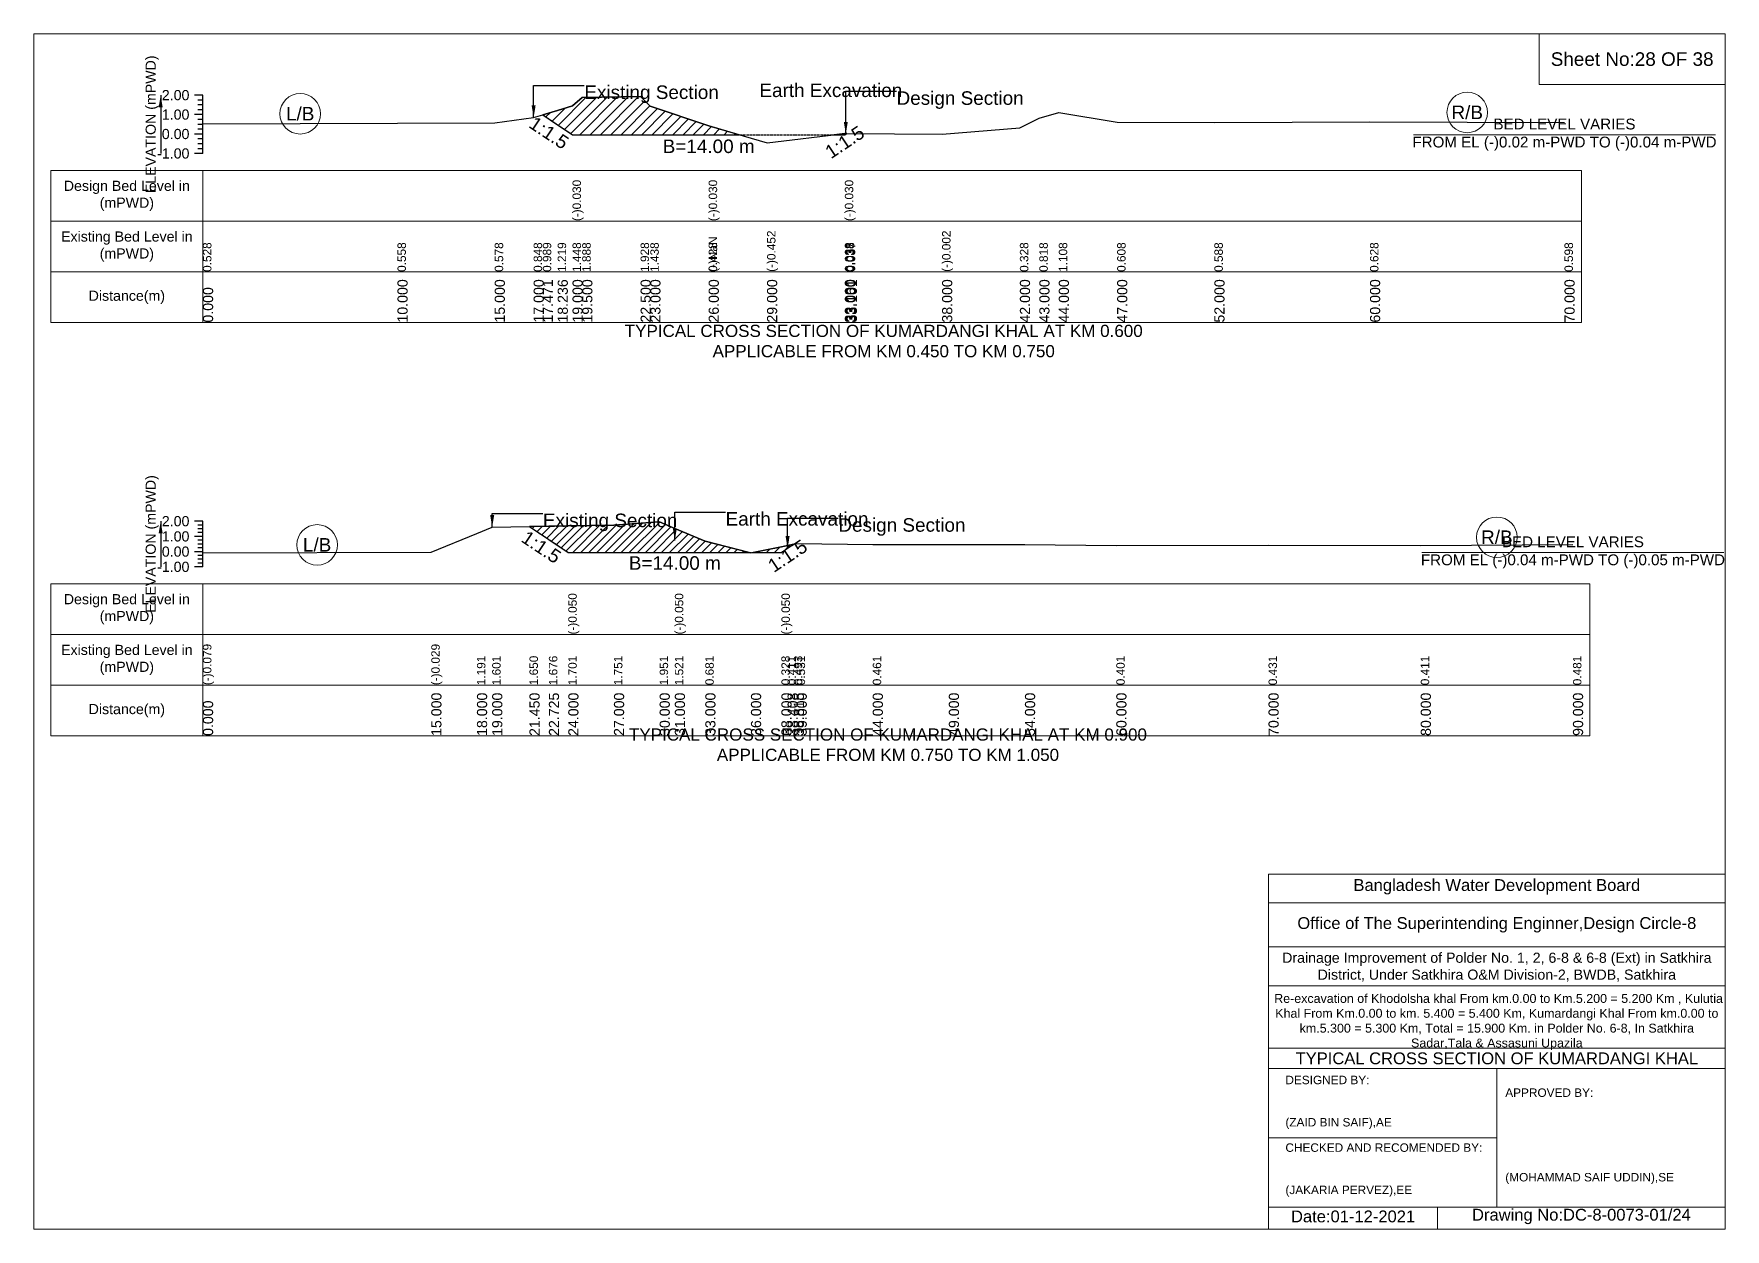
# Model space of a CAD drawing. Header units: inches. Extents: x 93000 to 476000, y -4242 to 0.
# Drawn here: x 370000 to 376000, y -4242 to 0 of the extents above; entities that cross this region are included whole.
import ezdxf

# ---------------------------------------------------------------- set-up
doc = ezdxf.new("R2010")
doc.units = ezdxf.units.IN
doc.header["$LTSCALE"] = 7
doc.header["$MEASUREMENT"] = 0
doc.linetypes.add('DASHED', pattern=[0.75, 0.5, -0.25])
for name, color, linetype, lineweight in [('Cross section Data Border', 7, 'Continuous', 9), ('Cross Section Labels', 7, 'Continuous', 9), ('Design_Bed_Level for Xsection', 7, 'DASHED', 25), ('Existing_Bed_Level for Xsection', 7, 'Continuous', 25), ('Long Section Labels', 7, 'Continuous', 9)]:
    doc.layers.add(name, color=color, linetype=linetype, lineweight=lineweight)
doc.styles.get("Standard").update_dxf_attribs({"font": 'arial.ttf'})
doc.dimstyles.get("Standard").update_dxf_attribs({"dimtxt": 0.18, "dimasz": 0.18, "dimexe": 0.18, "dimexo": 0.0625, "dimgap": 0.09, "dimtad": 0, "dimtih": 1, "dimtoh": 1, "dimdec": 4, "dimzin": 0, "dimdsep": 46, "dimtxsty": 'Standard', "dimcen": 0.09, "dimadec": 0, "dimazin": 0, "dimtfac": 1, "dimtdec": 4, "dimtofl": 0, "dimtmove": 0, "dimatfit": 3, "dimfxl": 1, "dimtolj": 1, "dimtzin": 0, "dimarcsym": 0})

msp = doc.modelspace()

# ---------------------------------------------------------------- hatches: boundary and pattern name
at = {"layer": 'Existing_Bed_Level for Xsection'}
h = msp.add_hatch(dxfattribs=at)
h.set_pattern_fill('ANSI31', color=256, scale=207, style=0)
h.paths.add_polyline_path([(371805.5, -287.5), (371858.3, -322.7), (371911, -357.9), (371945.5, -357.9), (372152.5, -357.9), (372187, -357.9), (372394, -357.9), (372501.7, -357.9), (372394, -326.3), (372187, -256.6), (372152.5, -222.8), (371945.5, -225.5), (371911, -255.9), (371858.3, -271.7)])
h = msp.add_hatch(dxfattribs=at)
h.set_pattern_fill('ANSI31', color=256, scale=207, style=0)
h.paths.add_polyline_path([(372838.7, -357.9), (372877, -357.9), (372880.5, -355.6), (372884, -353.2), (372880.5, -353.2), (372877, -353.2)])
h = msp.add_hatch(dxfattribs=at)
h.set_pattern_fill('ANSI31', color=256, scale=162, style=0)
h.paths.add_polyline_path([(371758.3, -1748.6), (371827.2, -1794.5), (371896, -1840.4), (372058, -1840.4), (372220, -1840.4), (372274, -1840.4), (372382, -1840.4), (372537.8, -1840.4), (372382, -1801), (372274, -1755.6), (372220, -1732.4), (372058, -1743.2), (371896, -1745.9), (371827.2, -1747.3)])
h = msp.add_hatch(dxfattribs=at)
h.set_pattern_fill('ANSI31', color=256, scale=162, style=0)
h.paths.add_polyline_path([(372551.7, -1840.4), (372652, -1840.4), (372674, -1825.8), (372696, -1811.1), (372674, -1815.6), (372652, -1820)])

# ---------------------------------------------------------------- linework, layer by layer
at = {"layer": 'Cross section Data Border'}
for points in [[(370000, 0), (376000, 0), (376000, -4242), (370000, -4242)], [(375340, 0), (376000, 0), (376000, -180), (375340, -180)], [(370060, -484.8), (375490, -484.8), (375490, -1024.8), (370060, -1024.8)], [(370060, -1951.7), (375520, -1951.7), (375520, -2491.7), (370060, -2491.7)]]:
    msp.add_lwpolyline(points, close=True, dxfattribs=at)
for points in [[(370600, -484.8), (370600, -1024.8)], [(370060, -664.8), (375490, -664.8)], [(370060, -844.8), (375490, -844.8)], [(370600, -1951.7), (370600, -2491.7)], [(370060, -2131.7), (375520, -2131.7)], [(370060, -2311.7), (375520, -2311.7)], [(374380, -4242), (374380, -2982), (376000, -2982)], [(374380, -3084), (376000, -3084)], [(374380, -3240), (376000, -3240)], [(374380, -3378), (376000, -3378)], [(374380, -3600), (376000, -3600)], [(374380, -3672), (376000, -3672)], [(375190, -3672), (375190, -4164)], [(374380, -3918), (375190, -3918)], [(374380, -4164), (376000, -4164)], [(374980, -4164), (374980, -4242)]]:
    msp.add_lwpolyline(points, dxfattribs=at)
at = {"layer": 'Cross Section Labels'}
for points in [[(374894.2, -357.9), (375965.8, -357.9)], [(374924.2, -1840.4), (375995.8, -1840.4)]]:
    msp.add_lwpolyline(points, dxfattribs=at)
for centre in [(370945, -283.8), (375085, -279), (375190, -1786.7), (371005, -1813.7)]:
    msp.add_circle(centre, 72, dxfattribs=at)
at = {"layer": 'Design_Bed_Level for Xsection'}
for points in [[(371805.5, -287.5), (371858.3, -322.7), (371911, -357.9), (372394, -357.9), (372877, -357.9), (372880.5, -355.6), (372884, -353.2)], [(371758.3, -1748.6), (371827.2, -1794.5), (371896, -1840.4), (372274, -1840.4), (372652, -1840.4), (372674, -1825.8), (372696, -1811.1)]]:
    msp.add_lwpolyline(points, dxfattribs=at)
at = {"layer": 'Existing_Bed_Level for Xsection'}
for points in [[(370600, -217.8), (370570, -217.8)], [(370600, -235.1), (370582, -235.1)], [(370600, -424.8), (370600, -355.8), (370600, -286.8), (370600, -217.8)], [(370600, -319.4), (371290, -317.3), (371635, -315.9), (371773, -297.3), (371805.5, -287.5), (371858.3, -271.7), (371911, -255.9), (371911, -255.9), (371945.5, -225.5), (372152.5, -222.8), (372187, -256.6), (372394, -326.3), (372394, -326.3), (372601, -387), (372877, -353.2), (372877, -353.2), (372880.5, -353.2), (372884, -353.2), (373222, -355.9), (373498, -333.2), (373567, -299.4), (373636, -279.4), (373843, -313.9), (374188, -315.2), (374740, -312.5), (375430, -314.6)], [(370600, -286.8), (370570, -286.8)], [(370600, -252.3), (370582, -252.3)], [(370600, -269.6), (370582, -269.6)], [(370600, -355.8), (370570, -355.8)], [(370600, -304.1), (370582, -304.1)], [(370600, -321.3), (370582, -321.3)], [(370600, -338.6), (370582, -338.6)], [(370600, -373.1), (370582, -373.1)], [(370600, -390.3), (370582, -390.3)], [(370600, -407.6), (370582, -407.6)], [(370600, -424.8), (370570, -424.8)], [(370600, -1729.7), (370570, -1729.7)], [(370600, -1891.7), (370600, -1837.7), (370600, -1783.7), (370600, -1729.7)], [(370600, -1842), (371410, -1839.3), (371572, -1773.4), (371626, -1751.3), (371758.3, -1748.6), (371827.2, -1747.3), (371896, -1745.9), (371896, -1745.9), (372058, -1743.2), (372220, -1732.4), (372274, -1755.6), (372274, -1755.6), (372382, -1801), (372544, -1842), (372652, -1820), (372652, -1820), (372674, -1815.6), (372696, -1811.1), (372706, -1809.1), (372976, -1812.8), (373246, -1812.8), (373516, -1812.8), (373840, -1816.1), (374380, -1814.5), (374920, -1815.5), (375460, -1811.8)], [(370600, -1783.7), (370570, -1783.7)], [(370600, -1743.2), (370582, -1743.2)], [(370600, -1756.7), (370582, -1756.7)], [(370600, -1770.2), (370582, -1770.2)], [(370600, -1797.2), (370582, -1797.2)], [(370600, -1837.7), (370570, -1837.7)], [(370600, -1810.7), (370582, -1810.7)], [(370600, -1824.2), (370582, -1824.2)], [(370600, -1851.2), (370582, -1851.2)], [(370600, -1891.7), (370570, -1891.7)], [(370600, -1864.7), (370582, -1864.7)], [(370600, -1878.2), (370582, -1878.2)]]:
    msp.add_lwpolyline(points, dxfattribs=at)
for points in [[(371805.5, -287.5), (371858.3, -322.7), (371911, -357.9), (371911, -357.9), (371945.5, -357.9), (372152.5, -357.9), (372187, -357.9), (372394, -357.9), (372394, -357.9), (372501.7, -357.9), (372394, -326.3), (372394, -326.3), (372187, -256.6), (372152.5, -222.8), (371945.5, -225.5), (371911, -255.9), (371911, -255.9), (371858.3, -271.7)], [(372838.7, -357.9), (372877, -357.9), (372877, -357.9), (372880.5, -355.6), (372884, -353.2), (372880.5, -353.2), (372877, -353.2), (372877, -353.2)], [(371758.3, -1748.6), (371758.3, -1748.6), (371827.2, -1794.5), (371896, -1840.4), (371896, -1840.4), (372058, -1840.4), (372220, -1840.4), (372274, -1840.4), (372274, -1840.4), (372382, -1840.4), (372537.8, -1840.4), (372382, -1801), (372274, -1755.6), (372274, -1755.6), (372220, -1732.4), (372058, -1743.2), (371896, -1745.9), (371896, -1745.9), (371827.2, -1747.3), (371758.3, -1748.6)], [(372551.7, -1840.4), (372652, -1840.4), (372652, -1840.4), (372674, -1825.8), (372696, -1811.1), (372674, -1815.6), (372652, -1820), (372652, -1820)]]:
    msp.add_lwpolyline(points, close=True, dxfattribs=at)

# ---------------------------------------------------------------- texts
at = {"layer": 'Cross section Data Border', "attachment_point": 5}
for s, insert, char_height in [('Sheet No:28 OF 38', (375670, -90), 48), ('Bangladesh Water Development Board', (375190, -3027), 42), ('Office of The Superintending Enginner,Design Circle-8', (375190, -3162), 42)]:
    msp.add_mtext(s, dxfattribs=dict(at, insert=insert, char_height=char_height))
at = {"layer": 'Cross section Data Border'}
for s, insert, char_height, width, attachment_point in [('Design Bed Level in (mPWD)', (370330, -574.8), 36, 480, 5), ('Existing Bed Level in (mPWD)', (370330, -754.8), 36, 480, 5), ('Distance(m)', (370330, -934.8), 36, 480, 5), ('Design Bed Level in (mPWD)', (370330, -2041.7), 36, 480, 5), ('Existing Bed Level in (mPWD)', (370330, -2221.7), 36, 480, 5), ('Distance(m)', (370330, -2401.7), 36, 480, 5), ('Drainage Improvement of Polder No. 1, 2, 6-8 & 6-8 (Ext) in Satkhira District, Under Satkhira O&M Division-2, BWDB, Satkhira', (375190, -3312), 36, 1680, 5), (' Re-excavation of Khodolsha khal From km.0.00 to Km.5.200 = 5.200 Km , Kulutia Khal From Km.0.00 to km. 5.400 = 5.400 Km, Kumardangi Khal From km.0.00 to km.5.300 = 5.300 Km, Total = 15.900 Km. in Polder No. 6-8, In Satkhira Sadar,Tala & Assasuni Upazila', (375190, -3507), 31.6143, 1620, 5), ('TYPICAL CROSS SECTION OF KUMARDANGI KHAL', (375190, -3636), 42, 1680, 5), ('DESIGNED BY:^J^J^J(ZAID BIN SAIF),AE', (374440, -3792), 30, 840, 4), ('APPROVED BY:^J^J^J^J^J^J(MOHAMMAD SAIF UDDIN),SE', (375220, -3912), 30, 840, 4), ('CHECKED AND RECOMENDED BY:^J^J^J(JAKARIA PERVEZ),EE', (374440, -4032), 30, 840, 4), ('Date:01-12-2021', (374680, -4197), 42, 840, 5), ('Drawing No:DC-8-0073-01/24', (375490, -4197), 42, 1320, 5)]:
    msp.add_mtext(s, dxfattribs=dict(at, insert=insert, char_height=char_height, width=width, attachment_point=attachment_point))
at = {"layer": 'Cross Section Labels'}
for s, insert, char_height, attachment_point in [('Earth Excavation', (372574, -176.4), 48, 1), ('Existing Section', (371953, -183.3), 48, 1), ('Design Section', (373060.5, -204), 48, 1), ('L/B', (370945, -283.8), 48, 5), ('R/B', (375085, -279), 48, 5), ('BED LEVEL VARIES ^JFROM EL (-)0.02 m-PWD TO (-)0.04 m-PWD', (375430, -357.9), 38.4, 5), ('B=14.00 m', (372394, -375.1), 48, 2), ('TYPICAL CROSS SECTION OF KUMARDANGI KHAL AT KM 0.600^JAPPLICABLE FROM KM 0.450 TO KM 0.750', (373015, -1090.5), 43.2, 5), ('Existing Section', (371806, -1702.7), 48, 1), ('Earth Excavation', (372454, -1697.3), 48, 1), ('Design Section', (372854, -1718.9), 48, 1), ('L/B', (371005, -1813.7), 48, 5), ('BED LEVEL VARIES ^JFROM EL (-)0.04 m-PWD TO (-)0.05 m-PWD', (375460, -1840.4), 38.4, 5), ('R/B', (375190, -1786.7), 48, 5), ('B=14.00 m', (372274, -1853.9), 48, 2), ('TYPICAL CROSS SECTION OF KUMARDANGI KHAL AT KM 0.900^JAPPLICABLE FROM KM 0.750 TO KM 1.050', (373030, -2523), 43.2, 5)]:
    msp.add_mtext(s, dxfattribs=dict(at, insert=insert, char_height=char_height, attachment_point=attachment_point))
at = {"layer": 'Cross Section Labels', "char_height": 48, "attachment_point": 2}
for insert, rotation in [((371841, -331.3), 326.30993), ((372863.2, -364.2), 33.69007), ((371813.7, -1801.3), 326.30993), ((372660.5, -1832.5), 33.69007)]:
    msp.add_mtext('1:1.5', dxfattribs=dict(at, insert=insert, rotation=rotation))
at = {"layer": 'Existing_Bed_Level for Xsection', "char_height": 36, "attachment_point": 5, "rotation": 90}
for insert in [(370420, -321.3), (370420, -1810.7)]:
    msp.add_mtext('ELEVATION (mPWD)', dxfattribs=dict(at, insert=insert))
at = {"layer": 'Existing_Bed_Level for Xsection', "char_height": 36, "attachment_point": 6}
for s, insert in [('2.00', (370552, -217.8)), ('1.00', (370552, -286.8)), ('0.00', (370552, -355.8)), ('-1.00', (370552, -424.8)), ('2.00', (370552, -1729.7)), ('1.00', (370552, -1783.7)), ('0.00', (370552, -1837.7)), ('-1.00', (370552, -1891.7))]:
    msp.add_mtext(s, dxfattribs=dict(at, insert=insert))
at = {"layer": 'Long Section Labels', "attachment_point": 1, "rotation": 90}
for s, insert, char_height in [('(-)0.030', (371911, -664.8), 30), ('(-)0.030', (372394, -664.8), 30), ('(-)0.030', (372877, -664.8), 30), ('(-)0.452', (372601, -844.8), 30), ('(-)0.002', (373222, -844.8), 30), ('0.528', (370600, -844.8), 30), ('0.558', (371290, -844.8), 30), ('0.578', (371635, -844.8), 30), ('0.848', (371773, -844.8), 30), ('0.989', (371805.5, -844.8), 30), ('1.219', (371858.3, -844.8), 30), ('1.448', (371911, -844.8), 30), ('1.448', (371911, -844.8), 30), ('1.448', (371911, -844.8), 30), ('1.888', (371945.5, -844.8), 30), ('1.928', (372152.5, -844.8), 30), ('1.438', (372187, -844.8), 30), ('(-)NaN', (372394, -844.8), 30), ('0.428', (372394, -844.8), 30), ('0.428', (372394, -844.8), 30), ('0.038', (372877, -844.8), 30), ('0.038', (372877, -844.8), 30), ('0.038', (372877, -844.8), 30), ('0.038', (372880.5, -844.8), 30), ('0.037', (372884, -844.8), 30), ('0.328', (373498, -844.8), 30), ('0.818', (373567, -844.8), 30), ('1.108', (373636, -844.8), 30), ('0.608', (373843, -844.8), 30), ('0.588', (374188, -844.8), 30), ('0.628', (374740, -844.8), 30), ('0.598', (375430, -844.8), 30), ('10.000', (371290, -1024.8), 36), ('15.000', (371635, -1024.8), 36), ('17.000', (371773, -1024.8), 36), ('17.471', (371805.5, -1024.8), 36), ('18.236', (371858.3, -1024.8), 36), ('19.000', (371911, -1024.8), 36), ('19.000', (371911, -1024.8), 36), ('19.000', (371911, -1024.8), 36), ('19.500', (371945.5, -1024.8), 36), ('22.500', (372152.5, -1024.8), 36), ('23.000', (372187, -1024.8), 36), ('26.000', (372394, -1024.8), 36), ('26.000', (372394, -1024.8), 36), ('26.000', (372394, -1024.8), 36), ('29.000', (372601, -1024.8), 36), ('33.000', (372877, -1024.8), 36), ('33.000', (372877, -1024.8), 36), ('33.000', (372877, -1024.8), 36), ('33.050', (372880.5, -1024.8), 36), ('33.101', (372884, -1024.8), 36), ('38.000', (373222, -1024.8), 36), ('42.000', (373498, -1024.8), 36), ('43.000', (373567, -1024.8), 36), ('44.000', (373636, -1024.8), 36), ('47.000', (373843, -1024.8), 36), ('52.000', (374188, -1024.8), 36), ('60.000', (374740, -1024.8), 36), ('70.000', (375430, -1024.8), 36), ('0.000', (370600, -1024.8), 36), ('(-)0.050', (371896, -2131.7), 30), ('(-)0.050', (372274, -2131.7), 30), ('(-)0.050', (372652, -2131.7), 30), ('(-)0.079', (370600, -2311.7), 30), ('(-)0.079', (370600, -2311.7), 30), ('(-)0.029', (371410, -2311.7), 30), ('1.191', (371572, -2311.7), 30), ('1.601', (371626, -2311.7), 30), ('1.650', (371758.3, -2311.7), 30), ('1.676', (371827.2, -2311.7), 30), ('1.701', (371896, -2311.7), 30), ('1.701', (371896, -2311.7), 30), ('1.701', (371896, -2311.7), 30), ('1.751', (372058, -2311.7), 30), ('1.951', (372220, -2311.7), 30), ('1.521', (372274, -2311.7), 30), ('1.521', (372274, -2311.7), 30), ('1.521', (372274, -2311.7), 30), ('0.681', (372382, -2311.7), 30), ('0.328', (372652, -2311.7), 30), ('0.328', (372652, -2311.7), 30), ('0.328', (372652, -2311.7), 30), ('0.411', (372674, -2311.7), 30), ('0.493', (372696, -2311.7), 30), ('0.531', (372706, -2311.7), 30), ('0.461', (372976, -2311.7), 30), ('0.461', (372976, -2311.7), 30), ('0.461', (372976, -2311.7), 30), ('0.401', (373840, -2311.7), 30), ('0.431', (374380, -2311.7), 30), ('0.411', (374920, -2311.7), 30), ('0.481', (375460, -2311.7), 30), ('15.000', (371410, -2491.7), 36), ('18.000', (371572, -2491.7), 36), ('19.000', (371626, -2491.7), 36), ('21.450', (371758.3, -2491.7), 36), ('24.000', (371896, -2491.7), 36), ('24.000', (371896, -2491.7), 36), ('24.000', (371896, -2491.7), 36), ('27.000', (372058, -2491.7), 36), ('30.000', (372220, -2491.7), 36), ('31.000', (372274, -2491.7), 36), ('31.000', (372274, -2491.7), 36), ('31.000', (372274, -2491.7), 36), ('33.000', (372382, -2491.7), 36), ('36.000', (372544, -2491.7), 36), ('38.000', (372652, -2491.7), 36), ('38.000', (372652, -2491.7), 36), ('38.000', (372652, -2491.7), 36), ('39.000', (372706, -2491.7), 36), ('44.000', (372976, -2491.7), 36), ('49.000', (373246, -2491.7), 36), ('54.000', (373516, -2491.7), 36), ('60.000', (373840, -2491.7), 36), ('70.000', (374380, -2491.7), 36), ('80.000', (374920, -2491.7), 36), ('90.000', (375460, -2491.7), 36), ('0.000', (370600, -2491.7), 36), ('22.725', (371827.2, -2491.7), 36), ('38.408', (372674, -2491.7), 36), ('38.815', (372696, -2491.7), 36)]:
    msp.add_mtext(s, dxfattribs=dict(at, insert=insert, char_height=char_height))

# ---------------------------------------------------------------- leaders
at = {"layer": 'Cross Section Labels', "annotation_type": 0, "has_hookline": 1, "hookline_direction": 0}
for points, text_width in [([(371773, -297.3), (371773, -183.3), (371952.9, -183.3)], 467.2), ([(372880.5, -355.6), (372880.5, -204), (373060.4, -204)], 441.2), ([(371626, -1751.3), (371626, -1702.7), (371805.9, -1702.7)], 467.2), ([(372274, -1798), (372274, -1697.3), (372453.9, -1697.3)], 497), ([(372674, -1825.8), (372674, -1718.9), (372853.9, -1718.9)], 441.2)]:
    msp.add_leader(points, dimstyle='Standard', override={"dimasz": 43.2}, dxfattribs=dict(at, text_width=text_width))
at = {"layer": 'Existing_Bed_Level for Xsection'}
for points in [[(370450, -217.8), (370450, -424.8)], [(370450, -1729.7), (370450, -1891.7)]]:
    msp.add_leader(points, dimstyle='Standard', override={"dimasz": 43.2}, dxfattribs=at)

doc.saveas('drawing.dxf')
